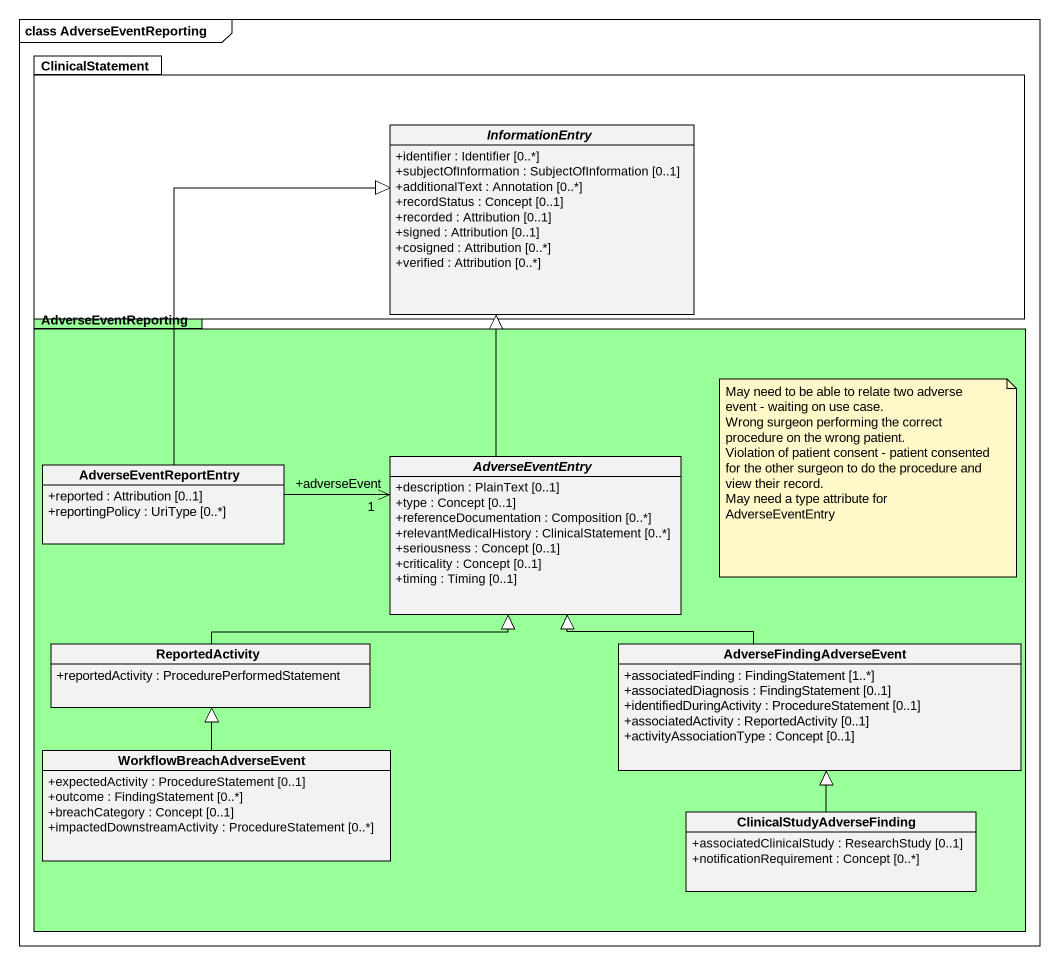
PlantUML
@startuml
mainframe class AdverseEventReporting
hide circle
hide empty members
skinparam classAttributeIconSize 0
package ClinicalStatement {
  abstract class InformationEntry {
    +identifier : Identifier [0..*]
    +subjectOfInformation : SubjectOfInformation [0..1]
    +additionalText : Annotation [0..*]
    +recordStatus : Concept [0..1]
    +recorded : Attribution [0..1]
    +signed : Attribution [0..1]
    +cosigned : Attribution [0..*]
    +verified : Attribution [0..*]
  }
}
package AdverseEventReporting #99FF99 {
  class AdverseEventReportEntry {
    +reported : Attribution [0..1]
    +reportingPolicy : UriType [0..*]
  }
  abstract class AdverseEventEntry {
    +description : PlainText [0..1]
    +type : Concept [0..1]
    +referenceDocumentation : Composition [0..*]
    +relevantMedicalHistory : ClinicalStatement [0..*]
    +seriousness : Concept [0..1]
    +criticality : Concept [0..1]
    +timing : Timing [0..1]
  }
  class ReportedActivity {
    +reportedActivity : ProcedurePerformedStatement
  }
  class AdverseFindingAdverseEvent {
    +associatedFinding : FindingStatement [1..*]
    +associatedDiagnosis : FindingStatement [0..1]
    +identifiedDuringActivity : ProcedureStatement [0..1]
    +associatedActivity : ReportedActivity [0..1]
    +activityAssociationType : Concept [0..1]
  }
  class WorkflowBreachAdverseEvent {
    +expectedActivity : ProcedureStatement [0..1]
    +outcome : FindingStatement [0..*]
    +breachCategory : Concept [0..1]
    +impactedDownstreamActivity : ProcedureStatement [0..*]
  }
  class ClinicalStudyAdverseFinding {
    +associatedClinicalStudy : ResearchStudy [0..1]
    +notificationRequirement : Concept [0..*]
  }
}
AdverseEventReportEntry -up-|> InformationEntry
AdverseEventEntry -up-|> InformationEntry
AdverseEventEntry "+adverseEvent\n1" <-left- AdverseEventReportEntry
ReportedActivity -right-|> AdverseEventEntry
AdverseFindingAdverseEvent -up-|> AdverseEventEntry
WorkflowBreachAdverseEvent -up-|> ReportedActivity
ClinicalStudyAdverseFinding -up-|> AdverseFindingAdverseEvent
note as N1
  May need to be able to relate two adverse event - waiting on use case.
  Wrong surgeon performing the correct procedure on the wrong patient.
  Violation of patient consent - patient consented for the other surgeon to do the procedure and view their record.
  May need a type attribute for AdverseEventEntry
end note
@enduml
